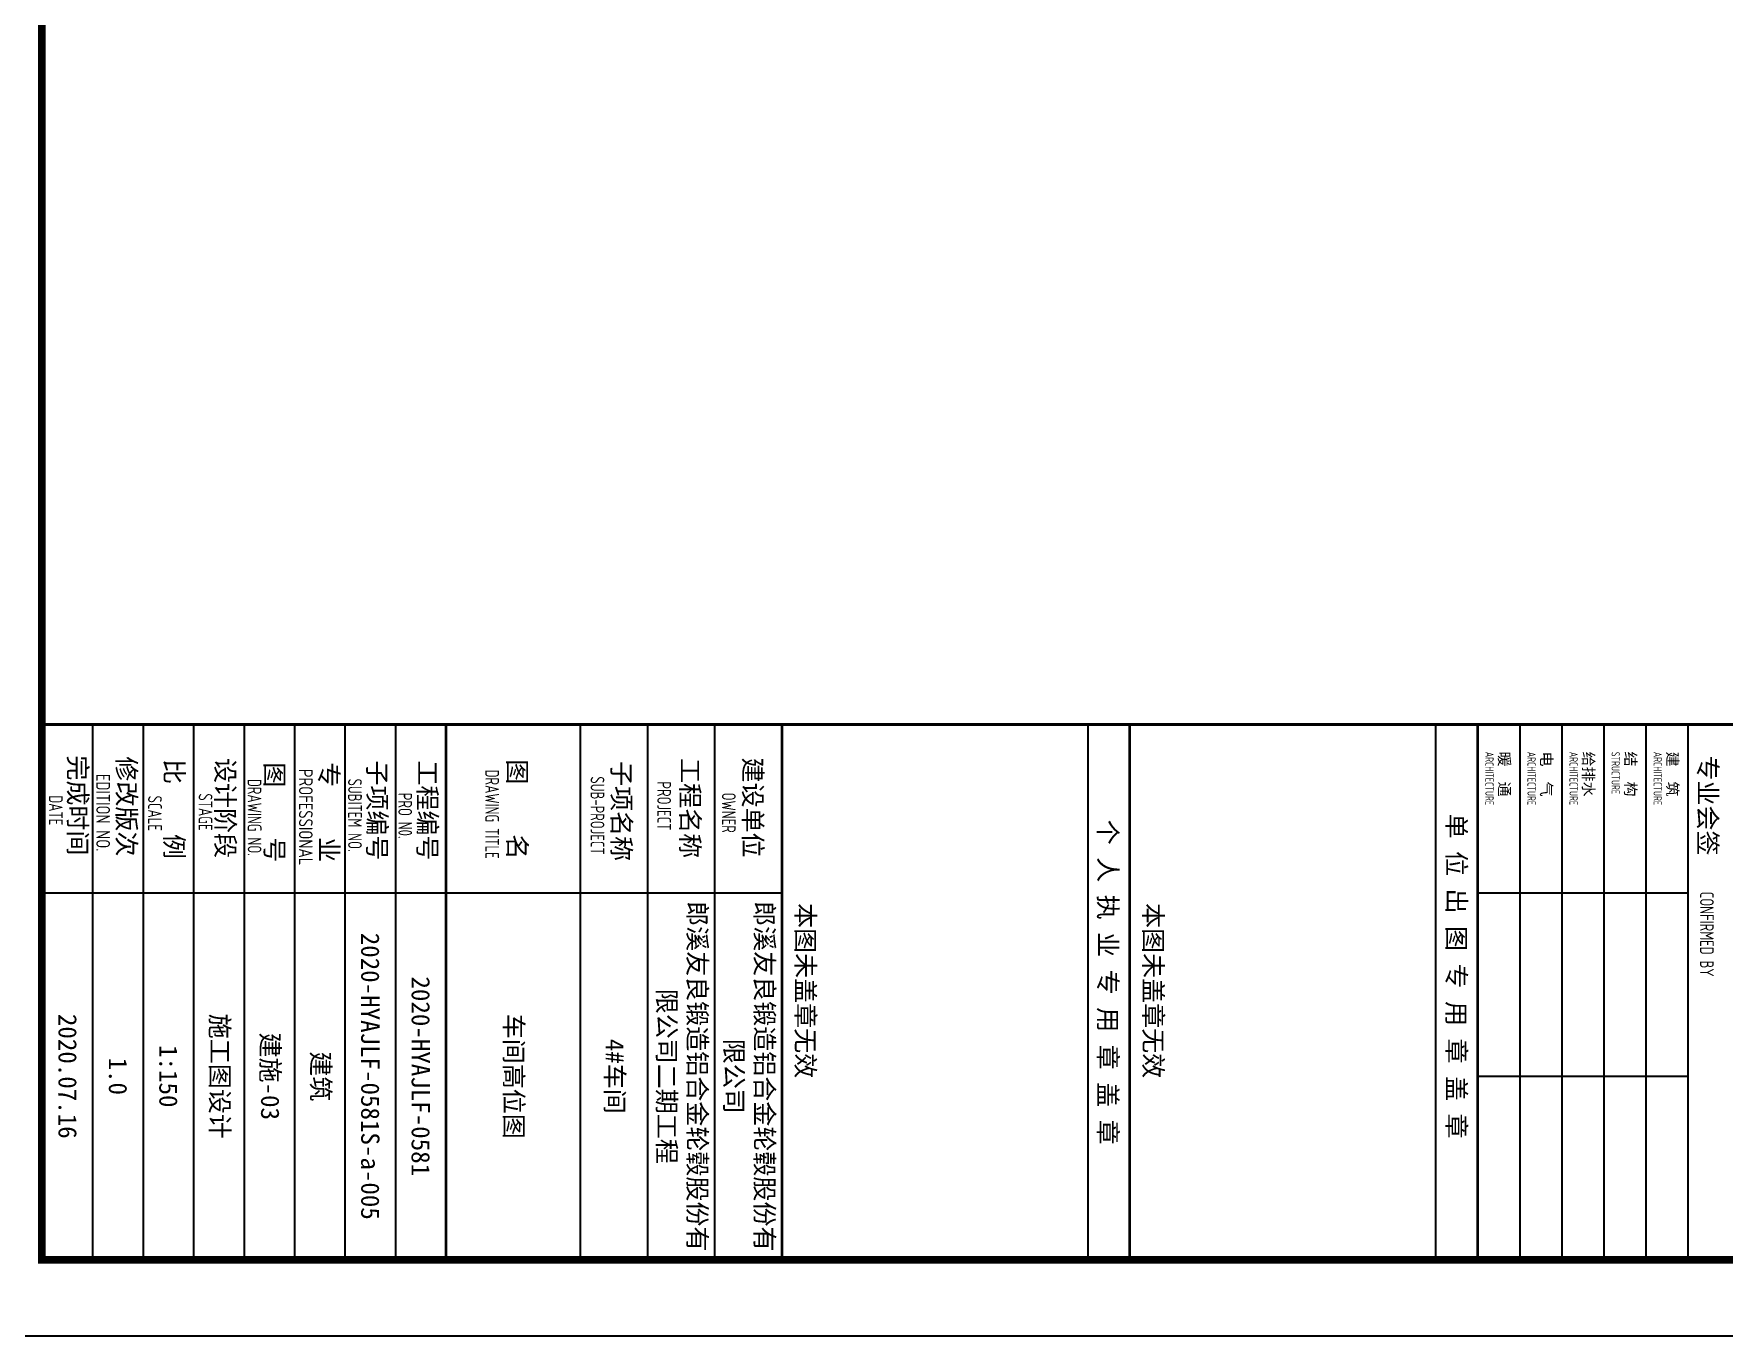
# Model space of a CAD drawing. Extents: x 14586673 to 15379323, y -344170 to -118775.
# Drawn here: x 14772514 to 14805680, y -339170 to -313615 of the extents above; entities that cross this region are included whole.
import ezdxf

# ---------------------------------------------------------------- set-up
doc = ezdxf.new("R2010")
doc.units = 0
doc.header["$LTSCALE"] = 1000
doc.header["$MEASUREMENT"] = 0
doc.layers.add('PUB_TITLE', color=4, linetype='Continuous')
doc.layers.add('TK', color=4, linetype='Continuous')
doc.styles.add('TSSD_REIN', font='tssdeng.shx', dxfattribs={"width": 0.7, "bigfont": 'tssdchn.shx'})
doc.styles.add('图签宋体', font='', dxfattribs={"height": 300})
doc.styles.get('图签宋体').set_extended_font_data('NSimSun')

# ---------------------------------------------------------------- blocks, each defined once
blk = doc.blocks.new('GeYuanFrame_70717211', base_point=(20.09, 4.53))
at = {"layer": 'PUB_TITLE'}
for points in [[(1013.09, 202.33), (1013.09, 229.83)], [(1037.09, 202.33), (1037.09, 229.83)], [(1013.09, 14.53), (1013.09, 111.33)]]:
    blk.add_lwpolyline(points, dxfattribs=at)
at = {"layer": 'TK'}
for p, q in [((991.09, 102.53), (1061.09, 102.53)), ((991.09, 93.73), (1061.09, 93.73)), ((991.09, 84.93), (1013.09, 84.93)), ((991.09, 84.93), (1061.09, 84.93)), ((991.09, 67.37), (1061.09, 67.37)), ((991.09, 67.33), (1061.09, 67.33)), ((991.09, 60.77), (1061.09, 60.77)), ((991.09, 54.17), (1061.09, 54.17)), ((991.09, 47.57), (1061.09, 47.57)), ((991.09, 40.97), (1061.09, 40.97)), ((991.09, 34.37), (1061.09, 34.37)), ((991.09, 27.77), (1061.09, 27.77)), ((991.09, 21.17), (1061.09, 21.17)), ((991.09, 14.53), (1061.09, 14.53))]:
    blk.add_line(p, q, dxfattribs=at)
blk.add_lwpolyline([(20.09, 4.53), (20.09, 598.53), (1071.09, 598.53), (1071.09, 4.53)], close=True, dxfattribs=at)
at = {"layer": 'TK', "const_width": 1}
blk.add_lwpolyline([(45.09, 588.53), (1061.09, 588.53), (1061.09, 14.53), (45.09, 14.53)], close=True, dxfattribs=at)
at = {"layer": 'TK'}
for points, const_width in [([(991.09, 588.53), (991.09, 14.53)], 0.4), ([(991.09, 202.33), (1061.09, 202.33)], 0.35), ([(991.09, 156.83), (1061.09, 156.83)], 0.35), ([(991.09, 111.33), (1061.09, 111.33)], 0.35), ([(991.09, 67.37), (1061.09, 67.37)], 0.35)]:
    blk.add_lwpolyline(points, dxfattribs=dict(at, const_width=const_width))
for points in [[(991.09, 229.83), (1061.09, 229.83)], [(991.09, 224.33), (1061.09, 224.33)], [(991.09, 218.83), (1061.09, 218.83)], [(991.09, 213.33), (1061.09, 213.33)], [(991.09, 207.83), (1061.09, 207.83)], [(991.09, 202.33), (1061.09, 202.33)], [(991.09, 196.83), (1061.09, 196.83)], [(991.09, 151.33), (1061.09, 151.33)]]:
    blk.add_lwpolyline(points, dxfattribs=at)
at = {"layer": 'TK', "style": '图签宋体'}
for s, height, p in [('专业会签', 2.4, (995.12, 231.24)), ('建  筑', 1.44, (994.61, 227.11)), ('结  构', 1.44, (994.61, 221.61)), ('给排水', 1.44, (994.61, 216.11)), ('电  气', 1.44, (994.61, 210.61)), ('暖  通', 1.44, (994.61, 205.11)), ('单 位 出 图 专 用 章 盖 章', 2.4, (1002.72, 198.35)), ('本图未盖章无效', 2.4, (1014.43, 158.7)), ('个 人 执 业 专 用 章 盖 章', 2.4, (1003.52, 152.77)), ('本图未盖章无效', 2.4, (1014.43, 113.2)), ('建设单位', 2.4, (995.39, 106.33)), ('工程名称', 2.4, (995.47, 98.12)), ('子项名称', 2.4, (995.85, 89.14)), ('图    名', 2.4, (995.63, 75.5)), ('工程编号', 2.4, (995.77, 63.77)), ('子项编号', 2.4, (995.77, 57.19)), ('专    业', 2.4, (996.01, 50.88)), ('图    号', 2.4, (996.02, 43.77)), ('设计阶段', 2.4, (995.45, 37.32)), ('比    例', 2.4, (995.59, 30.63)), ('修改版次', 2.4, (995.24, 24.41)), ('完成时间', 2.4, (995.11, 18.02))]:
    blk.add_text(s, height=height, dxfattribs=at).set_placement(p)
at = {"layer": 'TK', "style": 'TSSD_REIN'}
for s, height, width, p in [('CONFIRMED BY', 1.8, 0.7, (1012.94, 231.42)), ('ARCHITECTURE', 1.08, 0.7, (994.65, 225.34)), ('STRUCTURE', 1.08, 0.7, (994.65, 219.84)), ('ARCHITECTURE', 1.08, 0.7, (994.65, 214.34)), ('ARCHITECTURE', 1.08, 0.7, (994.65, 208.84)), ('ARCHITECTURE', 1.08, 0.7, (994.65, 203.34)), ('OWNER', 1.8, 0.7, (999.98, 103.48)), ('PROJECT', 1.8, 0.7, (998.52, 95.02)), ('SUB-PROJECT', 1.8, 0.7, (997.86, 86.3)), ('DRAWING TITLE', 1.8, 0.7, (996.97, 72.53)), ('PRO N0.', 1.8, 0.7, (1000.01, 61.15)), ('SUBITEM NO.', 1.8, 0.7, (998.15, 54.58)), ('PROFESSIONAL', 1.8, 0.8, (996.88, 48.15)), ('DRAWING NO.', 1.8, 0.7, (998.19, 41.45)), ('STAGE', 1.8, 0.7, (1000.09, 35.03)), ('SCALE', 1.8, 0.7, (1000.38, 28.42)), ('EDITION NO.', 1.8, 0.8, (997.53, 21.64)), ('DATE', 1.8, 0.7, (1000.33, 15.45))]:
    blk.add_text(s, height=height, dxfattribs=dict(at, width=width)).set_placement(p)
at = {"layer": 'TK', "char_height": 2.4, "width": 48, "attachment_point": 5, "style": '图签宋体'}
for s, insert in [('郎溪友良锻造铝合金轮毂股份有限公司', (1037.09, 106.93)), ('郎溪友良锻造铝合金轮毂股份有限公司二期工程', (1037.09, 98.13)), ('4#车间', (1037.09, 89.33)), ('车间高位图', (1037.09, 76.13)), ('2020-HYAJLF-0581', (1037.09, 64.07)), ('2020-HYAJLF-0581S-a-005', (1037.09, 57.47)), ('建筑', (1037.09, 50.87)), ('建施-03', (1037.09, 44.27)), ('施工图设计', (1037.09, 37.67)), ('1:150', (1037.09, 31.07)), ('1.0', (1037.09, 24.47)), ('2020.07.16', (1037.09, 17.88))]:
    blk.add_mtext(s, dxfattribs=dict(at, insert=insert))

msp = doc.modelspace()

# ---------------------------------------------------------------- block references
at = {"xscale": 150, "yscale": 150, "zscale": 150, "rotation": 270}
msp.add_blockref('GeYuanFrame_70717211', (14771172.6, -181520.3), dxfattribs=at)

doc.saveas('drawing.dxf')
